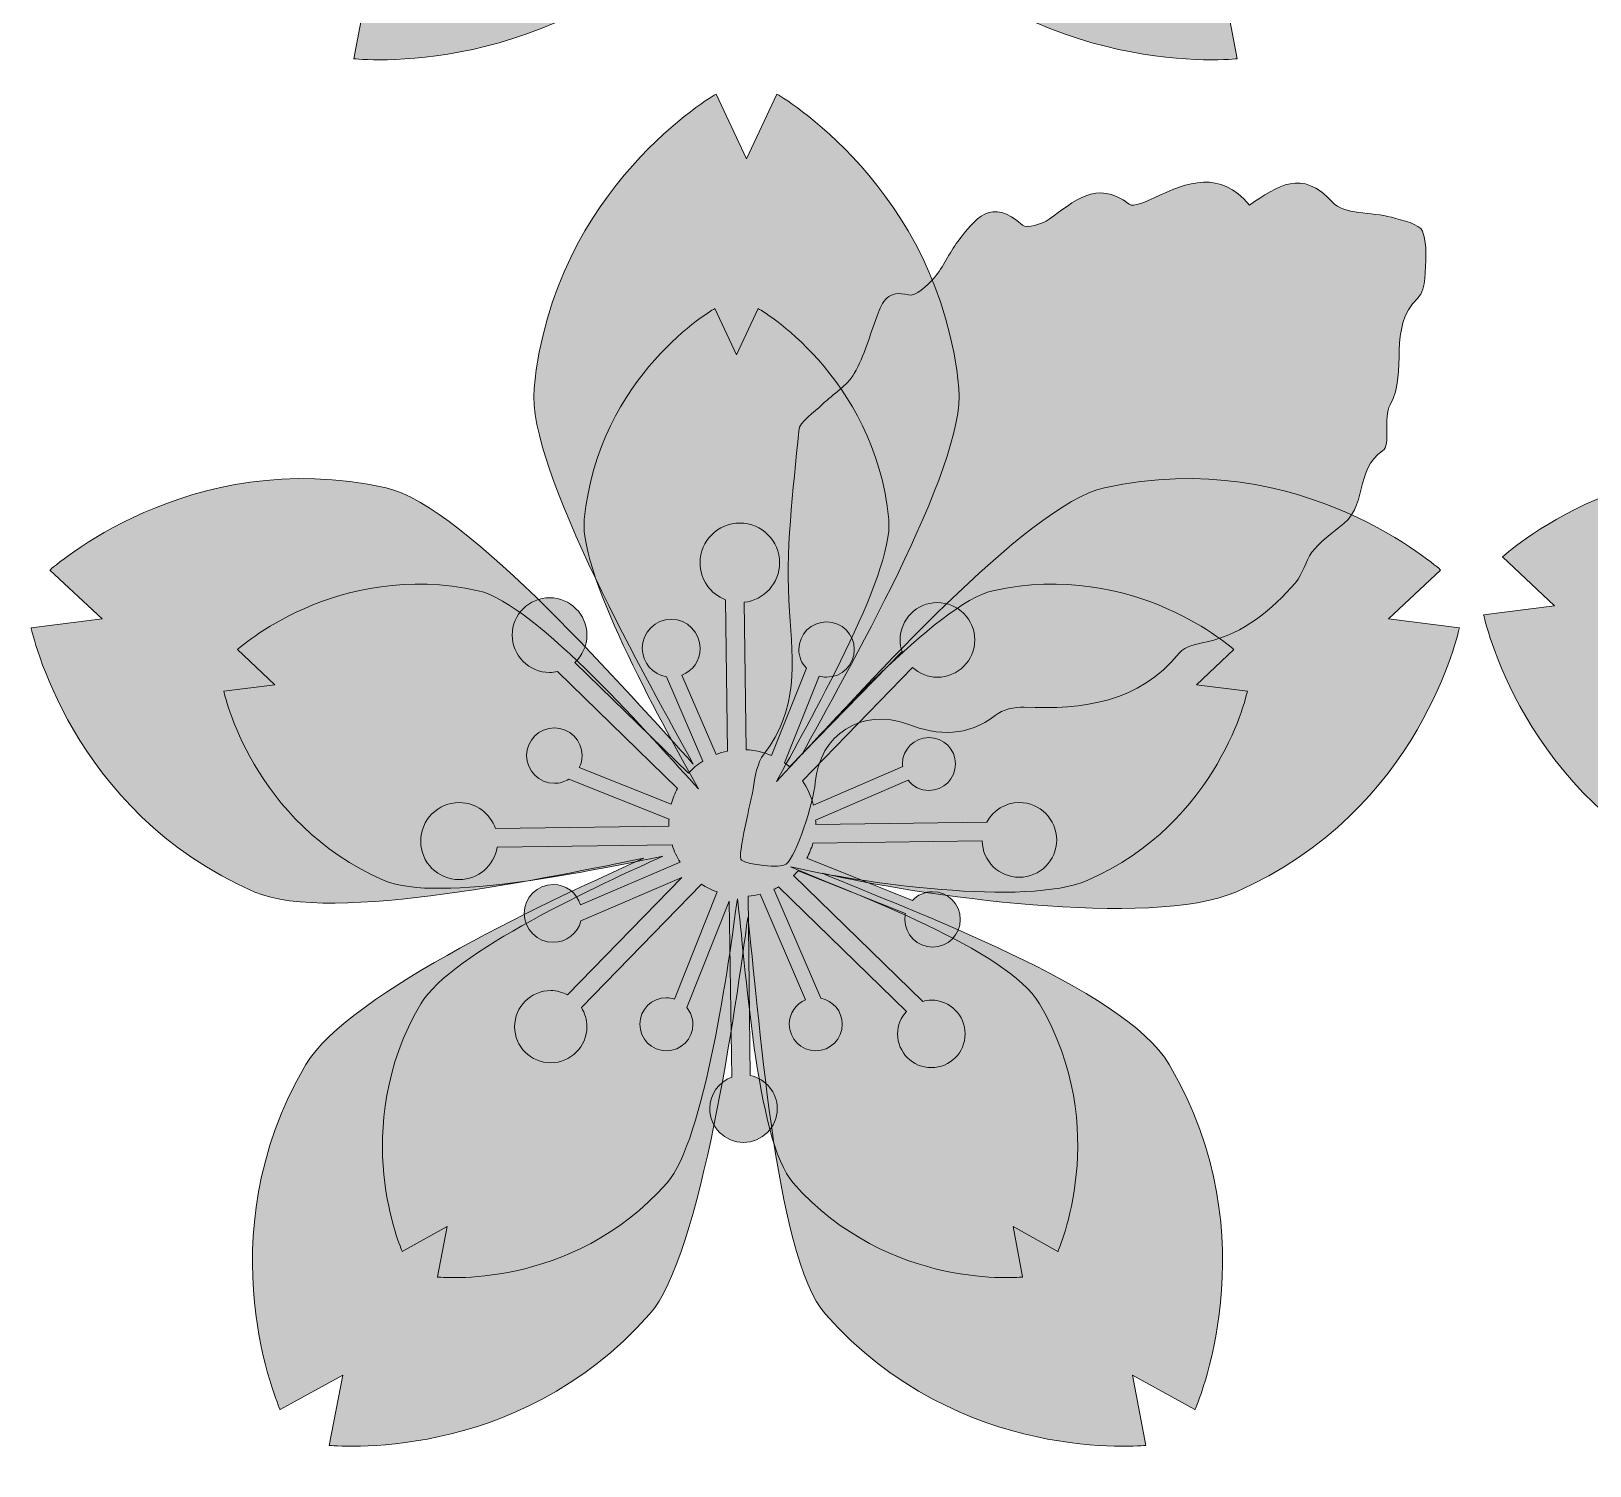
# Model space of a CAD drawing. Header units: inches. Extents: x 0 to 7.76, y -4.48 to -0.03.
# Drawn here: x 0 to 1.515, y -2.858 to -1.464 of the extents above; entities that cross this region are included whole.
import ezdxf

# ---------------------------------------------------------------- set-up
doc = ezdxf.new("R2010")
doc.units = ezdxf.units.IN
doc.header["$MEASUREMENT"] = 0
doc.layers.add('Layer 1', color=7, linetype='Continuous')

msp = doc.modelspace()

# ---------------------------------------------------------------- hatches: boundary and pattern name
at = {"layer": 'Layer 1', "true_color": 0xf39dc3}
h = msp.add_hatch(color=21, dxfattribs=at)
h.dxf.hatch_style = 2
edge = h.paths.add_edge_path()
edge.add_spline(control_points=[(1.4277, -0.6215), (1.4277, -0.6215), (1.4825, -0.57), (1.4825, -0.57), (1.4825, -0.57), (1.3367, -0.4375), (1.129, -0.4836), (1.0475, -0.5017), (0.8731, -0.6978), (0.811, -0.7636), (0.8532, -0.6854), (0.9837, -0.4605), (0.9759, -0.3791), (0.9555, -0.1673), (0.7844, -0.0696), (0.7844, -0.0696), (0.7844, -0.0696), (0.7524, -0.1376), (0.7524, -0.1376), (0.7524, -0.1376), (0.7204, -0.0696), (0.7204, -0.0696), (0.7204, -0.0696), (0.5494, -0.1673), (0.529, -0.3791), (0.521, -0.4628), (0.6524, -0.6942), (0.6964, -0.7741), (0.6332, -0.7055), (0.4575, -0.5023), (0.3733, -0.4836), (0.1656, -0.4375), (0.0198, -0.57), (0.0198, -0.57), (0.0198, -0.57), (0.0745, -0.6215), (0.0745, -0.6215), (0.0745, -0.6215), (0, -0.6309), (0, -0.6309), (0, -0.6309), (0.0401, -0.8238), (0.2353, -0.9086), (0.3146, -0.9431), (0.5527, -0.8914), (0.6444, -0.873), (0.5579, -0.9121), (0.3337, -1.014), (0.289, -1.0899), (0.1809, -1.2732), (0.2619, -1.4528), (0.2619, -1.4528), (0.2619, -1.4528), (0.3277, -1.4166), (0.3277, -1.4166), (0.3277, -1.4166), (0.3136, -1.4904), (0.3136, -1.4904), (0.3136, -1.4904), (0.5095, -1.5119), (0.6505, -1.3525), (0.705, -1.2909), (0.742, -1.0241), (0.7537, -0.9355), (0.7654, -1.0241), (0.781, -1.2909), (0.8356, -1.3525), (0.9765, -1.5119), (1.1724, -1.4904), (1.1724, -1.4904), (1.1724, -1.4904), (1.1583, -1.4166), (1.1583, -1.4166), (1.1583, -1.4166), (1.2242, -1.4528), (1.2242, -1.4528), (1.2242, -1.4528), (1.3051, -1.2732), (1.1971, -1.0899), (1.1496, -1.0093), (0.9235, -0.928), (0.8318, -0.8886), (0.9315, -0.9123), (1.1782, -0.9472), (1.267, -0.9086), (1.4622, -0.8238), (1.5023, -0.6309), (1.5023, -0.6309), (1.5023, -0.6309), (1.4277, -0.6215), (1.4277, -0.6215)], knot_values=[0, 0, 0, 0, 1, 1, 1, 2, 2, 2, 3, 3, 3, 4, 4, 4, 5, 5, 5, 6, 6, 6, 7, 7, 7, 8, 8, 8, 9, 9, 9, 10, 10, 10, 11, 11, 11, 12, 12, 12, 13, 13, 13, 14, 14, 14, 15, 15, 15, 16, 16, 16, 17, 17, 17, 18, 18, 18, 19, 19, 19, 20, 20, 20, 21, 21, 21, 22, 22, 22, 23, 23, 23, 24, 24, 24, 25, 25, 25, 26, 26, 26, 27, 27, 27, 28, 28, 28, 29, 29, 29, 30, 30, 30, 30], degree=3, periodic=1)
h = msp.add_hatch(color=21, dxfattribs=at)
h.dxf.hatch_style = 2
edge = h.paths.add_edge_path()
edge.add_spline(control_points=[(2.7311, -2.0219), (2.7311, -2.0219), (2.7818, -1.9744), (2.7818, -1.9744), (2.7818, -1.9744), (2.647, -1.8519), (2.455, -1.8945), (2.3798, -1.9112), (2.2186, -2.0924), (2.1612, -2.1533), (2.2002, -2.081), (2.3208, -1.8731), (2.3136, -1.798), (2.2947, -1.6022), (2.1367, -1.5119), (2.1367, -1.5119), (2.1367, -1.5119), (2.1071, -1.5747), (2.1071, -1.5747), (2.1071, -1.5747), (2.0775, -1.5119), (2.0775, -1.5119), (2.0775, -1.5119), (1.9194, -1.6022), (1.9006, -1.798), (1.8932, -1.8753), (2.0147, -2.0891), (2.0553, -2.1629), (1.9969, -2.0996), (1.8346, -1.9118), (1.7568, -1.8945), (1.5648, -1.8519), (1.4301, -1.9744), (1.4301, -1.9744), (1.4301, -1.9744), (1.4807, -2.0219), (1.4807, -2.0219), (1.4807, -2.0219), (1.4118, -2.0306), (1.4118, -2.0306), (1.4118, -2.0306), (1.4488, -2.2089), (1.6292, -2.2872), (1.7025, -2.3191), (1.9225, -2.2713), (2.0072, -2.2543), (1.9273, -2.2904), (1.7201, -2.3846), (1.6788, -2.4547), (1.579, -2.6242), (1.6538, -2.7902), (1.6538, -2.7902), (1.6538, -2.7902), (1.7146, -2.7567), (1.7146, -2.7567), (1.7146, -2.7567), (1.7016, -2.8249), (1.7016, -2.8249), (1.7016, -2.8249), (1.8826, -2.8447), (2.0129, -2.6975), (2.0633, -2.6405), (2.0974, -2.394), (2.1083, -2.3121), (2.1191, -2.394), (2.1335, -2.6405), (2.1839, -2.6975), (2.3142, -2.8447), (2.4952, -2.8249), (2.4952, -2.8249), (2.4952, -2.8249), (2.4822, -2.7567), (2.4822, -2.7567), (2.4822, -2.7567), (2.543, -2.7902), (2.543, -2.7902), (2.543, -2.7902), (2.6178, -2.6242), (2.518, -2.4547), (2.4741, -2.3803), (2.2651, -2.3051), (2.1804, -2.2688), (2.2726, -2.2907), (2.5005, -2.3229), (2.5826, -2.2872), (2.763, -2.2089), (2.8, -2.0306), (2.8, -2.0306), (2.8, -2.0306), (2.7311, -2.0219), (2.7311, -2.0219)], knot_values=[0, 0, 0, 0, 1, 1, 1, 2, 2, 2, 3, 3, 3, 4, 4, 4, 5, 5, 5, 6, 6, 6, 7, 7, 7, 8, 8, 8, 9, 9, 9, 10, 10, 10, 11, 11, 11, 12, 12, 12, 13, 13, 13, 14, 14, 14, 15, 15, 15, 16, 16, 16, 17, 17, 17, 18, 18, 18, 19, 19, 19, 20, 20, 20, 21, 21, 21, 22, 22, 22, 23, 23, 23, 24, 24, 24, 25, 25, 25, 26, 26, 26, 27, 27, 27, 28, 28, 28, 29, 29, 29, 30, 30, 30, 30], degree=3, periodic=1)
h = msp.add_hatch(color=21, dxfattribs=at)
h.dxf.hatch_style = 2
edge = h.paths.add_edge_path()
edge.add_spline(control_points=[(1.3194, -2.0347), (1.3194, -2.0347), (1.37, -1.9872), (1.37, -1.9872), (1.37, -1.9872), (1.2352, -1.8648), (1.0432, -1.9073), (0.968, -1.924), (0.8068, -2.1052), (0.7494, -2.1661), (0.7884, -2.0938), (0.909, -1.886), (0.9018, -1.8108), (0.883, -1.6151), (0.7249, -1.5247), (0.7249, -1.5247), (0.7249, -1.5247), (0.6953, -1.5876), (0.6953, -1.5876), (0.6953, -1.5876), (0.6657, -1.5247), (0.6657, -1.5247), (0.6657, -1.5247), (0.5077, -1.6151), (0.4888, -1.8108), (0.4814, -1.8881), (0.6029, -2.1019), (0.6436, -2.1757), (0.5851, -2.1124), (0.4228, -1.9246), (0.345, -1.9073), (0.153, -1.8648), (0.0183, -1.9872), (0.0183, -1.9872), (0.0183, -1.9872), (0.0689, -2.0347), (0.0689, -2.0347), (0.0689, -2.0347), (0, -2.0434), (0, -2.0434), (0, -2.0434), (0.0371, -2.2217), (0.2174, -2.3001), (0.2907, -2.3319), (0.5108, -2.2842), (0.5954, -2.2672), (0.5155, -2.3033), (0.3083, -2.3975), (0.267, -2.4676), (0.1672, -2.637), (0.242, -2.803), (0.242, -2.803), (0.242, -2.803), (0.3028, -2.7695), (0.3028, -2.7695), (0.3028, -2.7695), (0.2898, -2.8377), (0.2898, -2.8377), (0.2898, -2.8377), (0.4708, -2.8576), (0.6011, -2.7103), (0.6515, -2.6533), (0.6856, -2.4068), (0.6965, -2.3249), (0.7073, -2.4068), (0.7217, -2.6533), (0.7721, -2.7103), (0.9024, -2.8576), (1.0834, -2.8377), (1.0834, -2.8377), (1.0834, -2.8377), (1.0704, -2.7695), (1.0704, -2.7695), (1.0704, -2.7695), (1.1312, -2.803), (1.1312, -2.803), (1.1312, -2.803), (1.206, -2.637), (1.1062, -2.4676), (1.0623, -2.3931), (0.8533, -2.318), (0.7687, -2.2816), (0.8608, -2.3035), (1.0887, -2.3358), (1.1708, -2.3001), (1.3512, -2.2217), (1.3882, -2.0434), (1.3882, -2.0434), (1.3882, -2.0434), (1.3194, -2.0347), (1.3194, -2.0347)], knot_values=[0, 0, 0, 0, 1, 1, 1, 2, 2, 2, 3, 3, 3, 4, 4, 4, 5, 5, 5, 6, 6, 6, 7, 7, 7, 8, 8, 8, 9, 9, 9, 10, 10, 10, 11, 11, 11, 12, 12, 12, 13, 13, 13, 14, 14, 14, 15, 15, 15, 16, 16, 16, 17, 17, 17, 18, 18, 18, 19, 19, 19, 20, 20, 20, 21, 21, 21, 22, 22, 22, 23, 23, 23, 24, 24, 24, 25, 25, 25, 26, 26, 26, 27, 27, 27, 28, 28, 28, 29, 29, 29, 30, 30, 30, 30], degree=3, periodic=1)
at = {"layer": 'Layer 1', "true_color": 0x38b449}
h = msp.add_hatch(color=95, dxfattribs=at)
h.dxf.hatch_style = 2
edge = h.paths.add_edge_path()
edge.add_spline(control_points=[(1.1841, -1.6325), (1.2117, -1.6139), (1.2352, -1.5968), (1.265, -1.6298), (1.2759, -1.642), (1.303, -1.6391), (1.3223, -1.6444), (1.3331, -1.6474), (1.3495, -1.6507), (1.3523, -1.658), (1.3575, -1.6718), (1.3553, -1.6886), (1.3547, -1.704), (1.3544, -1.7105), (1.3521, -1.7187), (1.3477, -1.7229), (1.3177, -1.7521), (1.3389, -1.7939), (1.3209, -1.8266), (1.3139, -1.8393), (1.322, -1.8658), (1.3136, -1.8713), (1.2856, -1.8899), (1.3006, -1.9267), (1.271, -1.9459), (1.2621, -1.9534), (1.2516, -1.9605), (1.2449, -1.9699), (1.2384, -1.9791), (1.2364, -1.9907), (1.2288, -1.9996), (1.2062, -2.0253), (1.1792, -2.049), (1.143, -2.0568), (1.1336, -2.0589), (1.1215, -2.061), (1.1161, -2.0676), (1.0763, -2.1164), (1.0227, -2.1228), (0.9652, -2.1204), (0.9559, -2.12), (0.9444, -2.1228), (0.9371, -2.1284), (0.91, -2.1492), (0.8822, -2.1484), (0.852, -2.137), (0.8078, -2.1204), (0.766, -2.1473), (0.7621, -2.1937), (0.7604, -2.2129), (0.744, -2.2649), (0.7338, -2.273), (0.7283, -2.2773), (0.6963, -2.2734), (0.6904, -2.2692), (0.6856, -2.2658), (0.7007, -2.2081), (0.7018, -2.2), (0.7036, -2.1882), (0.7055, -2.1746), (0.7124, -2.1657), (0.7455, -2.1234), (0.7409, -2.0774), (0.7371, -2.0274), (0.7327, -1.9693), (0.7408, -1.9102), (0.7461, -1.8518), (0.7469, -1.8425), (0.7609, -1.8342), (0.7693, -1.826), (0.7795, -1.816), (0.7932, -1.8082), (0.8, -1.7963), (0.8099, -1.779), (0.8152, -1.759), (0.8223, -1.7401), (0.8276, -1.726), (0.8325, -1.7147), (0.8527, -1.7199), (0.8593, -1.7216), (0.8712, -1.7109), (0.8777, -1.7033), (0.8868, -1.6927), (0.8922, -1.6789), (0.9008, -1.6678), (0.9172, -1.6466), (0.9335, -1.6238), (0.9637, -1.6522), (0.9674, -1.6557), (0.9825, -1.6511), (0.9895, -1.6463), (1.0135, -1.6296), (1.0349, -1.6069), (1.0673, -1.6317), (1.0715, -1.6349), (1.084, -1.6291), (1.0916, -1.6255), (1.124, -1.6099), (1.1558, -1.5983), (1.1841, -1.6325)], knot_values=[0, 0, 0, 0, 1, 1, 1, 2, 2, 2, 3, 3, 3, 4, 4, 4, 5, 5, 5, 6, 6, 6, 7, 7, 7, 8, 8, 8, 9, 9, 9, 10, 10, 10, 11, 11, 11, 12, 12, 12, 13, 13, 13, 14, 14, 14, 15, 15, 15, 16, 16, 16, 17, 17, 17, 18, 18, 18, 19, 19, 19, 20, 20, 20, 21, 21, 21, 22, 22, 22, 23, 23, 23, 24, 24, 24, 25, 25, 25, 26, 26, 26, 27, 27, 27, 28, 28, 28, 29, 29, 29, 30, 30, 30, 31, 31, 31, 32, 32, 32, 33, 33, 33, 33], degree=3, periodic=1)
at = {"layer": 'Layer 1', "true_color": 0xf5b9d4}
h = msp.add_hatch(color=254, dxfattribs=at)
h.dxf.hatch_style = 2
edge = h.paths.add_edge_path()
edge.add_spline(control_points=[(1.1328, -2.0986), (1.1328, -2.0986), (1.1691, -2.0645), (1.1691, -2.0645), (1.1691, -2.0645), (1.0725, -1.9768), (0.9349, -2.0073), (0.881, -2.0193), (0.7655, -2.1491), (0.7244, -2.1928), (0.7523, -2.141), (0.8387, -1.992), (0.8336, -1.9381), (0.8201, -1.7979), (0.7068, -1.7331), (0.7068, -1.7331), (0.7068, -1.7331), (0.6856, -1.7782), (0.6856, -1.7782), (0.6856, -1.7782), (0.6644, -1.7331), (0.6644, -1.7331), (0.6644, -1.7331), (0.5511, -1.7979), (0.5376, -1.9381), (0.5323, -1.9936), (0.6194, -2.1468), (0.6485, -2.1997), (0.6067, -2.1543), (0.4903, -2.0197), (0.4346, -2.0073), (0.297, -1.9768), (0.2004, -2.0645), (0.2004, -2.0645), (0.2004, -2.0645), (0.2367, -2.0986), (0.2367, -2.0986), (0.2367, -2.0986), (0.1873, -2.1048), (0.1873, -2.1048), (0.1873, -2.1048), (0.2139, -2.2326), (0.3431, -2.2888), (0.3957, -2.3116), (0.5534, -2.2774), (0.614, -2.2652), (0.5568, -2.2911), (0.4083, -2.3586), (0.3787, -2.4088), (0.3071, -2.5302), (0.3607, -2.6492), (0.3607, -2.6492), (0.3607, -2.6492), (0.4043, -2.6252), (0.4043, -2.6252), (0.4043, -2.6252), (0.395, -2.6741), (0.395, -2.6741), (0.395, -2.6741), (0.5247, -2.6883), (0.6181, -2.5827), (0.6542, -2.5419), (0.6787, -2.3653), (0.6864, -2.3066), (0.6942, -2.3653), (0.7045, -2.5419), (0.7407, -2.5827), (0.834, -2.6883), (0.9637, -2.6741), (0.9637, -2.6741), (0.9637, -2.6741), (0.9544, -2.6252), (0.9544, -2.6252), (0.9544, -2.6252), (0.998, -2.6492), (0.998, -2.6492), (0.998, -2.6492), (1.0516, -2.5302), (0.9801, -2.4088), (0.9486, -2.3554), (0.7989, -2.3016), (0.7382, -2.2755), (0.8042, -2.2912), (0.9675, -2.3143), (1.0264, -2.2888), (1.1556, -2.2326), (1.1822, -2.1048), (1.1822, -2.1048), (1.1822, -2.1048), (1.1328, -2.0986), (1.1328, -2.0986)], knot_values=[0, 0, 0, 0, 1, 1, 1, 2, 2, 2, 3, 3, 3, 4, 4, 4, 5, 5, 5, 6, 6, 6, 7, 7, 7, 8, 8, 8, 9, 9, 9, 10, 10, 10, 11, 11, 11, 12, 12, 12, 13, 13, 13, 14, 14, 14, 15, 15, 15, 16, 16, 16, 17, 17, 17, 18, 18, 18, 19, 19, 19, 20, 20, 20, 21, 21, 21, 22, 22, 22, 23, 23, 23, 24, 24, 24, 25, 25, 25, 26, 26, 26, 27, 27, 27, 28, 28, 28, 29, 29, 29, 30, 30, 30, 30], degree=3, periodic=1)
at = {"layer": 'Layer 1', "true_color": 0xec008b}
h = msp.add_hatch(color=230, dxfattribs=at)
h.dxf.hatch_style = 2
edge = h.paths.add_edge_path()
edge.add_spline(control_points=[(0.9605, -2.2131), (0.9467, -2.2131), (0.9349, -2.2208), (0.9288, -2.2321), (0.9288, -2.2321), (0.7626, -2.2343), (0.7626, -2.2343), (0.7626, -2.2339), (0.7626, -2.2334), (0.7626, -2.233), (0.7626, -2.232), (0.7625, -2.2311), (0.7625, -2.2301), (0.7625, -2.2301), (0.8524, -2.1914), (0.8524, -2.1914), (0.8572, -2.1974), (0.8644, -2.2014), (0.8727, -2.2014), (0.8869, -2.2014), (0.8984, -2.1899), (0.8984, -2.1756), (0.8984, -2.1614), (0.8869, -2.1499), (0.8727, -2.1499), (0.8585, -2.1499), (0.8469, -2.1614), (0.8469, -2.1756), (0.8469, -2.1765), (0.8471, -2.1773), (0.8472, -2.1782), (0.8472, -2.1782), (0.7604, -2.2155), (0.7604, -2.2155), (0.7582, -2.2069), (0.7545, -2.1989), (0.7496, -2.1919), (0.7496, -2.1919), (0.8567, -2.0819), (0.8567, -2.0819), (0.8631, -2.0877), (0.8715, -2.0913), (0.8809, -2.0913), (0.9009, -2.0913), (0.9172, -2.0751), (0.9172, -2.055), (0.9172, -2.035), (0.9009, -2.0188), (0.8809, -2.0188), (0.8608, -2.0188), (0.8446, -2.035), (0.8446, -2.055), (0.8446, -2.059), (0.8454, -2.0627), (0.8465, -2.0662), (0.8465, -2.0662), (0.7372, -2.1784), (0.7372, -2.1784), (0.7356, -2.1771), (0.7339, -2.1758), (0.7322, -2.1746), (0.7322, -2.1746), (0.7658, -2.0902), (0.7658, -2.0902), (0.7682, -2.0909), (0.7706, -2.0913), (0.7732, -2.0913), (0.788, -2.0913), (0.8001, -2.0793), (0.8001, -2.0644), (0.8001, -2.0495), (0.788, -2.0375), (0.7732, -2.0375), (0.7583, -2.0375), (0.7462, -2.0495), (0.7462, -2.0644), (0.7462, -2.0715), (0.749, -2.0778), (0.7535, -2.0826), (0.7535, -2.0826), (0.7196, -2.1675), (0.7196, -2.1675), (0.712, -2.1642), (0.7036, -2.1622), (0.6949, -2.1618), (0.6949, -2.1618), (0.693, -2.0185), (0.693, -2.0185), (0.7124, -2.0164), (0.7275, -2), (0.7275, -1.9801), (0.7275, -1.9588), (0.7102, -1.9415), (0.6889, -1.9415), (0.6675, -1.9415), (0.6502, -1.9588), (0.6502, -1.9801), (0.6502, -1.9965), (0.6604, -2.0104), (0.6748, -2.0161), (0.6748, -2.0161), (0.6767, -2.1631), (0.6767, -2.1631), (0.6729, -2.1639), (0.6692, -2.165), (0.6657, -2.1664), (0.6657, -2.1664), (0.6326, -2.0893), (0.6326, -2.0893), (0.6429, -2.0852), (0.6502, -2.0751), (0.6502, -2.0632), (0.6502, -2.0477), (0.6376, -2.0351), (0.6221, -2.0351), (0.6066, -2.0351), (0.594, -2.0477), (0.594, -2.0632), (0.594, -2.0772), (0.6043, -2.0888), (0.6177, -2.0909), (0.6177, -2.0909), (0.6529, -2.1728), (0.6529, -2.1728), (0.6477, -2.1761), (0.6431, -2.18), (0.6389, -2.1845), (0.6389, -2.1845), (0.5285, -2.0769), (0.5285, -2.0769), (0.5356, -2.0703), (0.5402, -2.0609), (0.5402, -2.0504), (0.5402, -2.0303), (0.5239, -2.0141), (0.5039, -2.0141), (0.4838, -2.0141), (0.4676, -2.0303), (0.4676, -2.0504), (0.4676, -2.0704), (0.4838, -2.0867), (0.5039, -2.0867), (0.5065, -2.0867), (0.5091, -2.0864), (0.5115, -2.0858), (0.5115, -2.0858), (0.6282, -2.1994), (0.6282, -2.1994), (0.6256, -2.2042), (0.6237, -2.2094), (0.6222, -2.2147), (0.6222, -2.2147), (0.5328, -2.179), (0.5328, -2.179), (0.5345, -2.1755), (0.5355, -2.1716), (0.5355, -2.1674), (0.5355, -2.1526), (0.5234, -2.1405), (0.5086, -2.1405), (0.4937, -2.1405), (0.4816, -2.1526), (0.4816, -2.1674), (0.4816, -2.1823), (0.4937, -2.1944), (0.5086, -2.1944), (0.5137, -2.1944), (0.5185, -2.1929), (0.5226, -2.1903), (0.5226, -2.1903), (0.62, -2.2292), (0.62, -2.2292), (0.6199, -2.2305), (0.6198, -2.2317), (0.6198, -2.233), (0.6198, -2.2341), (0.6199, -2.2351), (0.6199, -2.2362), (0.6199, -2.2362), (0.4513, -2.2384), (0.4513, -2.2384), (0.4462, -2.2237), (0.4325, -2.2131), (0.4161, -2.2131), (0.3954, -2.2131), (0.3786, -2.2299), (0.3786, -2.2506), (0.3786, -2.2713), (0.3954, -2.288), (0.4161, -2.288), (0.4347, -2.288), (0.45, -2.2744), (0.4529, -2.2566), (0.4529, -2.2566), (0.623, -2.2543), (0.623, -2.2543), (0.6249, -2.2603), (0.6276, -2.2659), (0.6309, -2.2711), (0.6309, -2.2711), (0.5341, -2.3126), (0.5341, -2.3126), (0.5306, -2.3011), (0.52, -2.2927), (0.5074, -2.2927), (0.4919, -2.2927), (0.4793, -2.3053), (0.4793, -2.3208), (0.4793, -2.3363), (0.4919, -2.3489), (0.5074, -2.3489), (0.5204, -2.3489), (0.5312, -2.34), (0.5344, -2.3281), (0.5344, -2.3281), (0.6326, -2.2859), (0.6326, -2.2859), (0.6326, -2.2859), (0.5214, -2.4), (0.5214, -2.4), (0.5165, -2.3974), (0.511, -2.3958), (0.5051, -2.3958), (0.4857, -2.3958), (0.4699, -2.4115), (0.4699, -2.4309), (0.4699, -2.4503), (0.4857, -2.466), (0.5051, -2.466), (0.5244, -2.466), (0.5402, -2.4503), (0.5402, -2.4309), (0.5402, -2.4241), (0.5381, -2.4178), (0.5348, -2.4124), (0.5348, -2.4124), (0.6516, -2.2924), (0.6516, -2.2924), (0.6563, -2.2956), (0.6614, -2.2981), (0.6667, -2.3), (0.6667, -2.3), (0.6252, -2.4041), (0.6252, -2.4041), (0.6228, -2.4033), (0.6202, -2.4028), (0.6174, -2.4028), (0.6032, -2.4028), (0.5917, -2.4143), (0.5917, -2.4285), (0.5917, -2.4428), (0.6032, -2.4543), (0.6174, -2.4543), (0.6317, -2.4543), (0.6432, -2.4428), (0.6432, -2.4285), (0.6432, -2.4224), (0.6409, -2.4168), (0.6373, -2.4123), (0.6373, -2.4123), (0.6786, -2.3088), (0.6786, -2.3088), (0.6786, -2.3088), (0.6809, -2.4799), (0.6809, -2.4799), (0.6685, -2.4846), (0.6596, -2.4965), (0.6596, -2.5105), (0.6596, -2.5286), (0.6743, -2.5433), (0.6924, -2.5433), (0.7105, -2.5433), (0.7252, -2.5286), (0.7252, -2.5105), (0.7252, -2.4947), (0.714, -2.4815), (0.699, -2.4784), (0.699, -2.4784), (0.6968, -2.3041), (0.6968, -2.3041), (0.7008, -2.3038), (0.7047, -2.3032), (0.7085, -2.3022), (0.7085, -2.3022), (0.7526, -2.4048), (0.7526, -2.4048), (0.7433, -2.4087), (0.7369, -2.4179), (0.7369, -2.4285), (0.7369, -2.4428), (0.7484, -2.4543), (0.7626, -2.4543), (0.7769, -2.4543), (0.7884, -2.4428), (0.7884, -2.4285), (0.7884, -2.416), (0.7794, -2.4055), (0.7674, -2.4033), (0.7674, -2.4033), (0.722, -2.2974), (0.722, -2.2974), (0.7235, -2.2967), (0.725, -2.2959), (0.7264, -2.2951), (0.7264, -2.2951), (0.8507, -2.4161), (0.8507, -2.4161), (0.8455, -2.4219), (0.8422, -2.4295), (0.8422, -2.4379), (0.8422, -2.456), (0.8569, -2.4707), (0.875, -2.4707), (0.8931, -2.4707), (0.9078, -2.456), (0.9078, -2.4379), (0.9078, -2.4198), (0.8931, -2.4051), (0.875, -2.4051), (0.8721, -2.4051), (0.8693, -2.4056), (0.8667, -2.4063), (0.8667, -2.4063), (0.7411, -2.284), (0.7411, -2.284), (0.7427, -2.2825), (0.7441, -2.2809), (0.7455, -2.2793), (0.7455, -2.2793), (0.8499, -2.3209), (0.8499, -2.3209), (0.8495, -2.3228), (0.8493, -2.3247), (0.8493, -2.3267), (0.8493, -2.3415), (0.8613, -2.3536), (0.8762, -2.3536), (0.8911, -2.3536), (0.9031, -2.3415), (0.9031, -2.3267), (0.9031, -2.3118), (0.8911, -2.2997), (0.8762, -2.2997), (0.8685, -2.2997), (0.8616, -2.303), (0.8566, -2.3083), (0.8566, -2.3083), (0.7539, -2.2673), (0.7539, -2.2673), (0.7564, -2.2626), (0.7584, -2.2577), (0.7599, -2.2525), (0.7599, -2.2525), (0.9243, -2.2504), (0.9243, -2.2504), (0.9248, -2.27), (0.9408, -2.2857), (0.9605, -2.2857), (0.9805, -2.2857), (0.9968, -2.2694), (0.9968, -2.2494), (0.9968, -2.2294), (0.9805, -2.2131), (0.9605, -2.2131)], knot_values=[0, 0, 0, 0, 1, 1, 1, 2, 2, 2, 3, 3, 3, 4, 4, 4, 5, 5, 5, 6, 6, 6, 7, 7, 7, 8, 8, 8, 9, 9, 9, 10, 10, 10, 11, 11, 11, 12, 12, 12, 13, 13, 13, 14, 14, 14, 15, 15, 15, 16, 16, 16, 17, 17, 17, 18, 18, 18, 19, 19, 19, 20, 20, 20, 21, 21, 21, 22, 22, 22, 23, 23, 23, 24, 24, 24, 25, 25, 25, 26, 26, 26, 27, 27, 27, 28, 28, 28, 29, 29, 29, 30, 30, 30, 31, 31, 31, 32, 32, 32, 33, 33, 33, 34, 34, 34, 35, 35, 35, 36, 36, 36, 37, 37, 37, 38, 38, 38, 39, 39, 39, 40, 40, 40, 41, 41, 41, 42, 42, 42, 43, 43, 43, 44, 44, 44, 45, 45, 45, 46, 46, 46, 47, 47, 47, 48, 48, 48, 49, 49, 49, 50, 50, 50, 51, 51, 51, 52, 52, 52, 53, 53, 53, 54, 54, 54, 55, 55, 55, 56, 56, 56, 57, 57, 57, 58, 58, 58, 59, 59, 59, 60, 60, 60, 61, 61, 61, 62, 62, 62, 63, 63, 63, 64, 64, 64, 65, 65, 65, 66, 66, 66, 67, 67, 67, 68, 68, 68, 69, 69, 69, 70, 70, 70, 71, 71, 71, 72, 72, 72, 73, 73, 73, 74, 74, 74, 75, 75, 75, 76, 76, 76, 77, 77, 77, 78, 78, 78, 79, 79, 79, 80, 80, 80, 81, 81, 81, 82, 82, 82, 83, 83, 83, 84, 84, 84, 85, 85, 85, 86, 86, 86, 87, 87, 87, 88, 88, 88, 89, 89, 89, 90, 90, 90, 91, 91, 91, 92, 92, 92, 93, 93, 93, 94, 94, 94, 95, 95, 95, 96, 96, 96, 97, 97, 97, 98, 98, 98, 99, 99, 99, 100, 100, 100, 101, 101, 101, 102, 102, 102, 103, 103, 103, 104, 104, 104, 105, 105, 105, 106, 106, 106, 107, 107, 107, 108, 108, 108, 109, 109, 109, 110, 110, 110, 111, 111, 111, 112, 112, 112, 113, 113, 113, 114, 114, 114, 115, 115, 115, 116, 116, 116, 117, 117, 117, 118, 118, 118, 119, 119, 119, 120, 120, 120, 121, 121, 121, 121], degree=3, periodic=1)

# ---------------------------------------------------------------- linework, layer by layer
at = {"layer": 'Layer 1', "lineweight": 0}
for points, knots in [([(1.4277, -0.6215), (1.4277, -0.6215), (1.4825, -0.57), (1.4825, -0.57), (1.4825, -0.57), (1.3367, -0.4375), (1.129, -0.4836), (1.0475, -0.5017), (0.8731, -0.6978), (0.811, -0.7636), (0.8532, -0.6854), (0.9837, -0.4605), (0.9759, -0.3791), (0.9555, -0.1673), (0.7844, -0.0696), (0.7844, -0.0696), (0.7844, -0.0696), (0.7524, -0.1376), (0.7524, -0.1376), (0.7524, -0.1376), (0.7204, -0.0696), (0.7204, -0.0696), (0.7204, -0.0696), (0.5494, -0.1673), (0.529, -0.3791), (0.521, -0.4628), (0.6524, -0.6942), (0.6964, -0.7741), (0.6332, -0.7055), (0.4575, -0.5023), (0.3733, -0.4836), (0.1656, -0.4375), (0.0198, -0.57), (0.0198, -0.57), (0.0198, -0.57), (0.0745, -0.6215), (0.0745, -0.6215), (0.0745, -0.6215), (0, -0.6309), (0, -0.6309), (0, -0.6309), (0.0401, -0.8238), (0.2353, -0.9086), (0.3146, -0.9431), (0.5527, -0.8914), (0.6444, -0.873), (0.5579, -0.9121), (0.3337, -1.014), (0.289, -1.0899), (0.1809, -1.2732), (0.2619, -1.4528), (0.2619, -1.4528), (0.2619, -1.4528), (0.3277, -1.4166), (0.3277, -1.4166), (0.3277, -1.4166), (0.3136, -1.4904), (0.3136, -1.4904), (0.3136, -1.4904), (0.5095, -1.5119), (0.6505, -1.3525), (0.705, -1.2909), (0.742, -1.0241), (0.7537, -0.9355), (0.7654, -1.0241), (0.781, -1.2909), (0.8356, -1.3525), (0.9765, -1.5119), (1.1724, -1.4904), (1.1724, -1.4904), (1.1724, -1.4904), (1.1583, -1.4166), (1.1583, -1.4166), (1.1583, -1.4166), (1.2242, -1.4528), (1.2242, -1.4528), (1.2242, -1.4528), (1.3051, -1.2732), (1.1971, -1.0899), (1.1496, -1.0093), (0.9235, -0.928), (0.8318, -0.8886), (0.9315, -0.9123), (1.1782, -0.9472), (1.267, -0.9086), (1.4622, -0.8238), (1.5023, -0.6309), (1.5023, -0.6309), (1.5023, -0.6309), (1.4277, -0.6215), (1.4277, -0.6215)], [0, 0, 0, 0, 1, 1, 1, 2, 2, 2, 3, 3, 3, 4, 4, 4, 5, 5, 5, 6, 6, 6, 7, 7, 7, 8, 8, 8, 9, 9, 9, 10, 10, 10, 11, 11, 11, 12, 12, 12, 13, 13, 13, 14, 14, 14, 15, 15, 15, 16, 16, 16, 17, 17, 17, 18, 18, 18, 19, 19, 19, 20, 20, 20, 21, 21, 21, 22, 22, 22, 23, 23, 23, 24, 24, 24, 25, 25, 25, 26, 26, 26, 27, 27, 27, 28, 28, 28, 29, 29, 29, 30, 30, 30, 30]), ([(2.7311, -2.0219), (2.7311, -2.0219), (2.7818, -1.9744), (2.7818, -1.9744), (2.7818, -1.9744), (2.647, -1.8519), (2.455, -1.8945), (2.3798, -1.9112), (2.2186, -2.0924), (2.1612, -2.1533), (2.2002, -2.081), (2.3208, -1.8731), (2.3136, -1.798), (2.2947, -1.6022), (2.1367, -1.5119), (2.1367, -1.5119), (2.1367, -1.5119), (2.1071, -1.5747), (2.1071, -1.5747), (2.1071, -1.5747), (2.0775, -1.5119), (2.0775, -1.5119), (2.0775, -1.5119), (1.9194, -1.6022), (1.9006, -1.798), (1.8932, -1.8753), (2.0147, -2.0891), (2.0553, -2.1629), (1.9969, -2.0996), (1.8346, -1.9118), (1.7568, -1.8945), (1.5648, -1.8519), (1.4301, -1.9744), (1.4301, -1.9744), (1.4301, -1.9744), (1.4807, -2.0219), (1.4807, -2.0219), (1.4807, -2.0219), (1.4118, -2.0306), (1.4118, -2.0306), (1.4118, -2.0306), (1.4488, -2.2089), (1.6292, -2.2872), (1.7025, -2.3191), (1.9225, -2.2713), (2.0072, -2.2543), (1.9273, -2.2904), (1.7201, -2.3846), (1.6788, -2.4547), (1.579, -2.6242), (1.6538, -2.7902), (1.6538, -2.7902), (1.6538, -2.7902), (1.7146, -2.7567), (1.7146, -2.7567), (1.7146, -2.7567), (1.7016, -2.8249), (1.7016, -2.8249), (1.7016, -2.8249), (1.8826, -2.8447), (2.0129, -2.6975), (2.0633, -2.6405), (2.0974, -2.394), (2.1083, -2.3121), (2.1191, -2.394), (2.1335, -2.6405), (2.1839, -2.6975), (2.3142, -2.8447), (2.4952, -2.8249), (2.4952, -2.8249), (2.4952, -2.8249), (2.4822, -2.7567), (2.4822, -2.7567), (2.4822, -2.7567), (2.543, -2.7902), (2.543, -2.7902), (2.543, -2.7902), (2.6178, -2.6242), (2.518, -2.4547), (2.4741, -2.3803), (2.2651, -2.3051), (2.1804, -2.2688), (2.2726, -2.2907), (2.5005, -2.3229), (2.5826, -2.2872), (2.763, -2.2089), (2.8, -2.0306), (2.8, -2.0306), (2.8, -2.0306), (2.7311, -2.0219), (2.7311, -2.0219)], [0, 0, 0, 0, 1, 1, 1, 2, 2, 2, 3, 3, 3, 4, 4, 4, 5, 5, 5, 6, 6, 6, 7, 7, 7, 8, 8, 8, 9, 9, 9, 10, 10, 10, 11, 11, 11, 12, 12, 12, 13, 13, 13, 14, 14, 14, 15, 15, 15, 16, 16, 16, 17, 17, 17, 18, 18, 18, 19, 19, 19, 20, 20, 20, 21, 21, 21, 22, 22, 22, 23, 23, 23, 24, 24, 24, 25, 25, 25, 26, 26, 26, 27, 27, 27, 28, 28, 28, 29, 29, 29, 30, 30, 30, 30]), ([(1.3194, -2.0347), (1.3194, -2.0347), (1.37, -1.9872), (1.37, -1.9872), (1.37, -1.9872), (1.2352, -1.8648), (1.0432, -1.9073), (0.968, -1.924), (0.8068, -2.1052), (0.7494, -2.1661), (0.7884, -2.0938), (0.909, -1.886), (0.9018, -1.8108), (0.883, -1.6151), (0.7249, -1.5247), (0.7249, -1.5247), (0.7249, -1.5247), (0.6953, -1.5876), (0.6953, -1.5876), (0.6953, -1.5876), (0.6657, -1.5247), (0.6657, -1.5247), (0.6657, -1.5247), (0.5077, -1.6151), (0.4888, -1.8108), (0.4814, -1.8881), (0.6029, -2.1019), (0.6436, -2.1757), (0.5851, -2.1124), (0.4228, -1.9246), (0.345, -1.9073), (0.153, -1.8648), (0.0183, -1.9872), (0.0183, -1.9872), (0.0183, -1.9872), (0.0689, -2.0347), (0.0689, -2.0347), (0.0689, -2.0347), (0, -2.0434), (0, -2.0434), (0, -2.0434), (0.0371, -2.2217), (0.2174, -2.3001), (0.2907, -2.3319), (0.5108, -2.2842), (0.5954, -2.2672), (0.5155, -2.3033), (0.3083, -2.3975), (0.267, -2.4676), (0.1672, -2.637), (0.242, -2.803), (0.242, -2.803), (0.242, -2.803), (0.3028, -2.7695), (0.3028, -2.7695), (0.3028, -2.7695), (0.2898, -2.8377), (0.2898, -2.8377), (0.2898, -2.8377), (0.4708, -2.8576), (0.6011, -2.7103), (0.6515, -2.6533), (0.6856, -2.4068), (0.6965, -2.3249), (0.7073, -2.4068), (0.7217, -2.6533), (0.7721, -2.7103), (0.9024, -2.8576), (1.0834, -2.8377), (1.0834, -2.8377), (1.0834, -2.8377), (1.0704, -2.7695), (1.0704, -2.7695), (1.0704, -2.7695), (1.1312, -2.803), (1.1312, -2.803), (1.1312, -2.803), (1.206, -2.637), (1.1062, -2.4676), (1.0623, -2.3931), (0.8533, -2.318), (0.7687, -2.2816), (0.8608, -2.3035), (1.0887, -2.3358), (1.1708, -2.3001), (1.3512, -2.2217), (1.3882, -2.0434), (1.3882, -2.0434), (1.3882, -2.0434), (1.3194, -2.0347), (1.3194, -2.0347)], [0, 0, 0, 0, 1, 1, 1, 2, 2, 2, 3, 3, 3, 4, 4, 4, 5, 5, 5, 6, 6, 6, 7, 7, 7, 8, 8, 8, 9, 9, 9, 10, 10, 10, 11, 11, 11, 12, 12, 12, 13, 13, 13, 14, 14, 14, 15, 15, 15, 16, 16, 16, 17, 17, 17, 18, 18, 18, 19, 19, 19, 20, 20, 20, 21, 21, 21, 22, 22, 22, 23, 23, 23, 24, 24, 24, 25, 25, 25, 26, 26, 26, 27, 27, 27, 28, 28, 28, 29, 29, 29, 30, 30, 30, 30]), ([(1.1841, -1.6325), (1.2117, -1.6139), (1.2352, -1.5968), (1.265, -1.6298), (1.2759, -1.642), (1.303, -1.6391), (1.3223, -1.6444), (1.3331, -1.6474), (1.3495, -1.6507), (1.3523, -1.658), (1.3575, -1.6718), (1.3553, -1.6886), (1.3547, -1.704), (1.3544, -1.7105), (1.3521, -1.7187), (1.3477, -1.7229), (1.3177, -1.7521), (1.3389, -1.7939), (1.3209, -1.8266), (1.3139, -1.8393), (1.322, -1.8658), (1.3136, -1.8713), (1.2856, -1.8899), (1.3006, -1.9267), (1.271, -1.9459), (1.2621, -1.9534), (1.2516, -1.9605), (1.2449, -1.9699), (1.2384, -1.9791), (1.2364, -1.9907), (1.2288, -1.9996), (1.2062, -2.0253), (1.1792, -2.049), (1.143, -2.0568), (1.1336, -2.0589), (1.1215, -2.061), (1.1161, -2.0676), (1.0763, -2.1164), (1.0227, -2.1228), (0.9652, -2.1204), (0.9559, -2.12), (0.9444, -2.1228), (0.9371, -2.1284), (0.91, -2.1492), (0.8822, -2.1484), (0.852, -2.137), (0.8078, -2.1204), (0.766, -2.1473), (0.7621, -2.1937), (0.7604, -2.2129), (0.744, -2.2649), (0.7338, -2.273), (0.7283, -2.2773), (0.6963, -2.2734), (0.6904, -2.2692), (0.6856, -2.2658), (0.7007, -2.2081), (0.7018, -2.2), (0.7036, -2.1882), (0.7055, -2.1746), (0.7124, -2.1657), (0.7455, -2.1234), (0.7409, -2.0774), (0.7371, -2.0274), (0.7327, -1.9693), (0.7408, -1.9102), (0.7461, -1.8518), (0.7469, -1.8425), (0.7609, -1.8342), (0.7693, -1.826), (0.7795, -1.816), (0.7932, -1.8082), (0.8, -1.7963), (0.8099, -1.779), (0.8152, -1.759), (0.8223, -1.7401), (0.8276, -1.726), (0.8325, -1.7147), (0.8527, -1.7199), (0.8593, -1.7216), (0.8712, -1.7109), (0.8777, -1.7033), (0.8868, -1.6927), (0.8922, -1.6789), (0.9008, -1.6678), (0.9172, -1.6466), (0.9335, -1.6238), (0.9637, -1.6522), (0.9674, -1.6557), (0.9825, -1.6511), (0.9895, -1.6463), (1.0135, -1.6296), (1.0349, -1.6069), (1.0673, -1.6317), (1.0715, -1.6349), (1.084, -1.6291), (1.0916, -1.6255), (1.124, -1.6099), (1.1558, -1.5983), (1.1841, -1.6325)], [0, 0, 0, 0, 1, 1, 1, 2, 2, 2, 3, 3, 3, 4, 4, 4, 5, 5, 5, 6, 6, 6, 7, 7, 7, 8, 8, 8, 9, 9, 9, 10, 10, 10, 11, 11, 11, 12, 12, 12, 13, 13, 13, 14, 14, 14, 15, 15, 15, 16, 16, 16, 17, 17, 17, 18, 18, 18, 19, 19, 19, 20, 20, 20, 21, 21, 21, 22, 22, 22, 23, 23, 23, 24, 24, 24, 25, 25, 25, 26, 26, 26, 27, 27, 27, 28, 28, 28, 29, 29, 29, 30, 30, 30, 31, 31, 31, 32, 32, 32, 33, 33, 33, 33]), ([(1.1328, -2.0986), (1.1328, -2.0986), (1.1691, -2.0645), (1.1691, -2.0645), (1.1691, -2.0645), (1.0725, -1.9768), (0.9349, -2.0073), (0.881, -2.0193), (0.7655, -2.1491), (0.7244, -2.1928), (0.7523, -2.141), (0.8387, -1.992), (0.8336, -1.9381), (0.8201, -1.7979), (0.7068, -1.7331), (0.7068, -1.7331), (0.7068, -1.7331), (0.6856, -1.7782), (0.6856, -1.7782), (0.6856, -1.7782), (0.6644, -1.7331), (0.6644, -1.7331), (0.6644, -1.7331), (0.5511, -1.7979), (0.5376, -1.9381), (0.5323, -1.9936), (0.6194, -2.1468), (0.6485, -2.1997), (0.6067, -2.1543), (0.4903, -2.0197), (0.4346, -2.0073), (0.297, -1.9768), (0.2004, -2.0645), (0.2004, -2.0645), (0.2004, -2.0645), (0.2367, -2.0986), (0.2367, -2.0986), (0.2367, -2.0986), (0.1873, -2.1048), (0.1873, -2.1048), (0.1873, -2.1048), (0.2139, -2.2326), (0.3431, -2.2888), (0.3957, -2.3116), (0.5534, -2.2774), (0.614, -2.2652), (0.5568, -2.2911), (0.4083, -2.3586), (0.3787, -2.4088), (0.3071, -2.5302), (0.3607, -2.6492), (0.3607, -2.6492), (0.3607, -2.6492), (0.4043, -2.6252), (0.4043, -2.6252), (0.4043, -2.6252), (0.395, -2.6741), (0.395, -2.6741), (0.395, -2.6741), (0.5247, -2.6883), (0.6181, -2.5827), (0.6542, -2.5419), (0.6787, -2.3653), (0.6864, -2.3066), (0.6942, -2.3653), (0.7045, -2.5419), (0.7407, -2.5827), (0.834, -2.6883), (0.9637, -2.6741), (0.9637, -2.6741), (0.9637, -2.6741), (0.9544, -2.6252), (0.9544, -2.6252), (0.9544, -2.6252), (0.998, -2.6492), (0.998, -2.6492), (0.998, -2.6492), (1.0516, -2.5302), (0.9801, -2.4088), (0.9486, -2.3554), (0.7989, -2.3016), (0.7382, -2.2755), (0.8042, -2.2912), (0.9675, -2.3143), (1.0264, -2.2888), (1.1556, -2.2326), (1.1822, -2.1048), (1.1822, -2.1048), (1.1822, -2.1048), (1.1328, -2.0986), (1.1328, -2.0986)], [0, 0, 0, 0, 1, 1, 1, 2, 2, 2, 3, 3, 3, 4, 4, 4, 5, 5, 5, 6, 6, 6, 7, 7, 7, 8, 8, 8, 9, 9, 9, 10, 10, 10, 11, 11, 11, 12, 12, 12, 13, 13, 13, 14, 14, 14, 15, 15, 15, 16, 16, 16, 17, 17, 17, 18, 18, 18, 19, 19, 19, 20, 20, 20, 21, 21, 21, 22, 22, 22, 23, 23, 23, 24, 24, 24, 25, 25, 25, 26, 26, 26, 27, 27, 27, 28, 28, 28, 29, 29, 29, 30, 30, 30, 30]), ([(0.9605, -2.2131), (0.9467, -2.2131), (0.9349, -2.2208), (0.9288, -2.2321), (0.9288, -2.2321), (0.7626, -2.2343), (0.7626, -2.2343), (0.7626, -2.2339), (0.7626, -2.2334), (0.7626, -2.233), (0.7626, -2.232), (0.7625, -2.2311), (0.7625, -2.2301), (0.7625, -2.2301), (0.8524, -2.1914), (0.8524, -2.1914), (0.8572, -2.1974), (0.8644, -2.2014), (0.8727, -2.2014), (0.8869, -2.2014), (0.8984, -2.1899), (0.8984, -2.1756), (0.8984, -2.1614), (0.8869, -2.1499), (0.8727, -2.1499), (0.8585, -2.1499), (0.8469, -2.1614), (0.8469, -2.1756), (0.8469, -2.1765), (0.8471, -2.1773), (0.8472, -2.1782), (0.8472, -2.1782), (0.7604, -2.2155), (0.7604, -2.2155), (0.7582, -2.2069), (0.7545, -2.1989), (0.7496, -2.1919), (0.7496, -2.1919), (0.8567, -2.0819), (0.8567, -2.0819), (0.8631, -2.0877), (0.8715, -2.0913), (0.8809, -2.0913), (0.9009, -2.0913), (0.9172, -2.0751), (0.9172, -2.055), (0.9172, -2.035), (0.9009, -2.0188), (0.8809, -2.0188), (0.8608, -2.0188), (0.8446, -2.035), (0.8446, -2.055), (0.8446, -2.059), (0.8454, -2.0627), (0.8465, -2.0662), (0.8465, -2.0662), (0.7372, -2.1784), (0.7372, -2.1784), (0.7356, -2.1771), (0.7339, -2.1758), (0.7322, -2.1746), (0.7322, -2.1746), (0.7658, -2.0902), (0.7658, -2.0902), (0.7682, -2.0909), (0.7706, -2.0913), (0.7732, -2.0913), (0.788, -2.0913), (0.8001, -2.0793), (0.8001, -2.0644), (0.8001, -2.0495), (0.788, -2.0375), (0.7732, -2.0375), (0.7583, -2.0375), (0.7462, -2.0495), (0.7462, -2.0644), (0.7462, -2.0715), (0.749, -2.0778), (0.7535, -2.0826), (0.7535, -2.0826), (0.7196, -2.1675), (0.7196, -2.1675), (0.712, -2.1642), (0.7036, -2.1622), (0.6949, -2.1618), (0.6949, -2.1618), (0.693, -2.0185), (0.693, -2.0185), (0.7124, -2.0164), (0.7275, -2), (0.7275, -1.9801), (0.7275, -1.9588), (0.7102, -1.9415), (0.6889, -1.9415), (0.6675, -1.9415), (0.6502, -1.9588), (0.6502, -1.9801), (0.6502, -1.9965), (0.6604, -2.0104), (0.6748, -2.0161), (0.6748, -2.0161), (0.6767, -2.1631), (0.6767, -2.1631), (0.6729, -2.1639), (0.6692, -2.165), (0.6657, -2.1664), (0.6657, -2.1664), (0.6326, -2.0893), (0.6326, -2.0893), (0.6429, -2.0852), (0.6502, -2.0751), (0.6502, -2.0632), (0.6502, -2.0477), (0.6376, -2.0351), (0.6221, -2.0351), (0.6066, -2.0351), (0.594, -2.0477), (0.594, -2.0632), (0.594, -2.0772), (0.6043, -2.0888), (0.6177, -2.0909), (0.6177, -2.0909), (0.6529, -2.1728), (0.6529, -2.1728), (0.6477, -2.1761), (0.6431, -2.18), (0.6389, -2.1845), (0.6389, -2.1845), (0.5285, -2.0769), (0.5285, -2.0769), (0.5356, -2.0703), (0.5402, -2.0609), (0.5402, -2.0504), (0.5402, -2.0303), (0.5239, -2.0141), (0.5039, -2.0141), (0.4838, -2.0141), (0.4676, -2.0303), (0.4676, -2.0504), (0.4676, -2.0704), (0.4838, -2.0867), (0.5039, -2.0867), (0.5065, -2.0867), (0.5091, -2.0864), (0.5115, -2.0858), (0.5115, -2.0858), (0.6282, -2.1994), (0.6282, -2.1994), (0.6256, -2.2042), (0.6237, -2.2094), (0.6222, -2.2147), (0.6222, -2.2147), (0.5328, -2.179), (0.5328, -2.179), (0.5345, -2.1755), (0.5355, -2.1716), (0.5355, -2.1674), (0.5355, -2.1526), (0.5234, -2.1405), (0.5086, -2.1405), (0.4937, -2.1405), (0.4816, -2.1526), (0.4816, -2.1674), (0.4816, -2.1823), (0.4937, -2.1944), (0.5086, -2.1944), (0.5137, -2.1944), (0.5185, -2.1929), (0.5226, -2.1903), (0.5226, -2.1903), (0.62, -2.2292), (0.62, -2.2292), (0.6199, -2.2305), (0.6198, -2.2317), (0.6198, -2.233), (0.6198, -2.2341), (0.6199, -2.2351), (0.6199, -2.2362), (0.6199, -2.2362), (0.4513, -2.2384), (0.4513, -2.2384), (0.4462, -2.2237), (0.4325, -2.2131), (0.4161, -2.2131), (0.3954, -2.2131), (0.3786, -2.2299), (0.3786, -2.2506), (0.3786, -2.2713), (0.3954, -2.288), (0.4161, -2.288), (0.4347, -2.288), (0.45, -2.2744), (0.4529, -2.2566), (0.4529, -2.2566), (0.623, -2.2543), (0.623, -2.2543), (0.6249, -2.2603), (0.6276, -2.2659), (0.6309, -2.2711), (0.6309, -2.2711), (0.5341, -2.3126), (0.5341, -2.3126), (0.5306, -2.3011), (0.52, -2.2927), (0.5074, -2.2927), (0.4919, -2.2927), (0.4793, -2.3053), (0.4793, -2.3208), (0.4793, -2.3363), (0.4919, -2.3489), (0.5074, -2.3489), (0.5204, -2.3489), (0.5312, -2.34), (0.5344, -2.3281), (0.5344, -2.3281), (0.6326, -2.2859), (0.6326, -2.2859), (0.6326, -2.2859), (0.5214, -2.4), (0.5214, -2.4), (0.5165, -2.3974), (0.511, -2.3958), (0.5051, -2.3958), (0.4857, -2.3958), (0.4699, -2.4115), (0.4699, -2.4309), (0.4699, -2.4503), (0.4857, -2.466), (0.5051, -2.466), (0.5244, -2.466), (0.5402, -2.4503), (0.5402, -2.4309), (0.5402, -2.4241), (0.5381, -2.4178), (0.5348, -2.4124), (0.5348, -2.4124), (0.6516, -2.2924), (0.6516, -2.2924), (0.6563, -2.2956), (0.6614, -2.2981), (0.6667, -2.3), (0.6667, -2.3), (0.6252, -2.4041), (0.6252, -2.4041), (0.6228, -2.4033), (0.6202, -2.4028), (0.6174, -2.4028), (0.6032, -2.4028), (0.5917, -2.4143), (0.5917, -2.4285), (0.5917, -2.4428), (0.6032, -2.4543), (0.6174, -2.4543), (0.6317, -2.4543), (0.6432, -2.4428), (0.6432, -2.4285), (0.6432, -2.4224), (0.6409, -2.4168), (0.6373, -2.4123), (0.6373, -2.4123), (0.6786, -2.3088), (0.6786, -2.3088), (0.6786, -2.3088), (0.6809, -2.4799), (0.6809, -2.4799), (0.6685, -2.4846), (0.6596, -2.4965), (0.6596, -2.5105), (0.6596, -2.5286), (0.6743, -2.5433), (0.6924, -2.5433), (0.7105, -2.5433), (0.7252, -2.5286), (0.7252, -2.5105), (0.7252, -2.4947), (0.714, -2.4815), (0.699, -2.4784), (0.699, -2.4784), (0.6968, -2.3041), (0.6968, -2.3041), (0.7008, -2.3038), (0.7047, -2.3032), (0.7085, -2.3022), (0.7085, -2.3022), (0.7526, -2.4048), (0.7526, -2.4048), (0.7433, -2.4087), (0.7369, -2.4179), (0.7369, -2.4285), (0.7369, -2.4428), (0.7484, -2.4543), (0.7626, -2.4543), (0.7769, -2.4543), (0.7884, -2.4428), (0.7884, -2.4285), (0.7884, -2.416), (0.7794, -2.4055), (0.7674, -2.4033), (0.7674, -2.4033), (0.722, -2.2974), (0.722, -2.2974), (0.7235, -2.2967), (0.725, -2.2959), (0.7264, -2.2951), (0.7264, -2.2951), (0.8507, -2.4161), (0.8507, -2.4161), (0.8455, -2.4219), (0.8422, -2.4295), (0.8422, -2.4379), (0.8422, -2.456), (0.8569, -2.4707), (0.875, -2.4707), (0.8931, -2.4707), (0.9078, -2.456), (0.9078, -2.4379), (0.9078, -2.4198), (0.8931, -2.4051), (0.875, -2.4051), (0.8721, -2.4051), (0.8693, -2.4056), (0.8667, -2.4063), (0.8667, -2.4063), (0.7411, -2.284), (0.7411, -2.284), (0.7427, -2.2825), (0.7441, -2.2809), (0.7455, -2.2793), (0.7455, -2.2793), (0.8499, -2.3209), (0.8499, -2.3209), (0.8495, -2.3228), (0.8493, -2.3247), (0.8493, -2.3267), (0.8493, -2.3415), (0.8613, -2.3536), (0.8762, -2.3536), (0.8911, -2.3536), (0.9031, -2.3415), (0.9031, -2.3267), (0.9031, -2.3118), (0.8911, -2.2997), (0.8762, -2.2997), (0.8685, -2.2997), (0.8616, -2.303), (0.8566, -2.3083), (0.8566, -2.3083), (0.7539, -2.2673), (0.7539, -2.2673), (0.7564, -2.2626), (0.7584, -2.2577), (0.7599, -2.2525), (0.7599, -2.2525), (0.9243, -2.2504), (0.9243, -2.2504), (0.9248, -2.27), (0.9408, -2.2857), (0.9605, -2.2857), (0.9805, -2.2857), (0.9968, -2.2694), (0.9968, -2.2494), (0.9968, -2.2294), (0.9805, -2.2131), (0.9605, -2.2131)], [0, 0, 0, 0, 1, 1, 1, 2, 2, 2, 3, 3, 3, 4, 4, 4, 5, 5, 5, 6, 6, 6, 7, 7, 7, 8, 8, 8, 9, 9, 9, 10, 10, 10, 11, 11, 11, 12, 12, 12, 13, 13, 13, 14, 14, 14, 15, 15, 15, 16, 16, 16, 17, 17, 17, 18, 18, 18, 19, 19, 19, 20, 20, 20, 21, 21, 21, 22, 22, 22, 23, 23, 23, 24, 24, 24, 25, 25, 25, 26, 26, 26, 27, 27, 27, 28, 28, 28, 29, 29, 29, 30, 30, 30, 31, 31, 31, 32, 32, 32, 33, 33, 33, 34, 34, 34, 35, 35, 35, 36, 36, 36, 37, 37, 37, 38, 38, 38, 39, 39, 39, 40, 40, 40, 41, 41, 41, 42, 42, 42, 43, 43, 43, 44, 44, 44, 45, 45, 45, 46, 46, 46, 47, 47, 47, 48, 48, 48, 49, 49, 49, 50, 50, 50, 51, 51, 51, 52, 52, 52, 53, 53, 53, 54, 54, 54, 55, 55, 55, 56, 56, 56, 57, 57, 57, 58, 58, 58, 59, 59, 59, 60, 60, 60, 61, 61, 61, 62, 62, 62, 63, 63, 63, 64, 64, 64, 65, 65, 65, 66, 66, 66, 67, 67, 67, 68, 68, 68, 69, 69, 69, 70, 70, 70, 71, 71, 71, 72, 72, 72, 73, 73, 73, 74, 74, 74, 75, 75, 75, 76, 76, 76, 77, 77, 77, 78, 78, 78, 79, 79, 79, 80, 80, 80, 81, 81, 81, 82, 82, 82, 83, 83, 83, 84, 84, 84, 85, 85, 85, 86, 86, 86, 87, 87, 87, 88, 88, 88, 89, 89, 89, 90, 90, 90, 91, 91, 91, 92, 92, 92, 93, 93, 93, 94, 94, 94, 95, 95, 95, 96, 96, 96, 97, 97, 97, 98, 98, 98, 99, 99, 99, 100, 100, 100, 101, 101, 101, 102, 102, 102, 103, 103, 103, 104, 104, 104, 105, 105, 105, 106, 106, 106, 107, 107, 107, 108, 108, 108, 109, 109, 109, 110, 110, 110, 111, 111, 111, 112, 112, 112, 113, 113, 113, 114, 114, 114, 115, 115, 115, 116, 116, 116, 117, 117, 117, 118, 118, 118, 119, 119, 119, 120, 120, 120, 121, 121, 121, 121])]:
    msp.add_open_spline(points, degree=3, knots=knots, dxfattribs=at)

doc.saveas('drawing.dxf')
